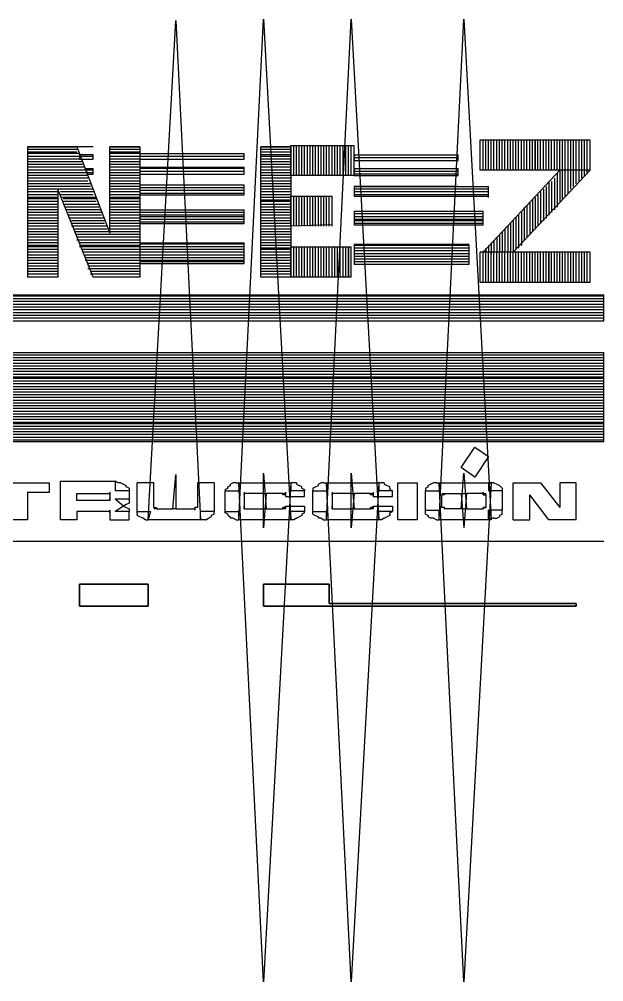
# Model space of a CAD drawing. Header units: metres. Extents: x 2.9 to 42.8, y 1.7 to 28.7.
# Drawn here: x 39.356 to 40.107, y 11.852 to 13.09 of the extents above; entities that cross this region are included whole.
import ezdxf

# ---------------------------------------------------------------- set-up
doc = ezdxf.new("R2010")
doc.units = ezdxf.units.M
doc.layers.add('NEGRO', color=7, linetype='Continuous')

msp = doc.modelspace()

# ---------------------------------------------------------------- linework, layer by layer
at = {"layer": 'NEGRO', "lineweight": -3}
for points in [[(39.557, 13.0881), (39.5887, 12.446), (39.5217, 12.446)], [(39.6699, 13.0898), (39.7051, 12.446), (39.6381, 12.446)], [(39.7828, 13.0898), (39.818, 12.446), (39.751, 12.446)], [(39.9274, 13.0898), (39.9627, 12.446), (39.8956, 12.446)], [(39.6699, 12.506), (39.6734, 12.4601), (39.6699, 12.4601)], [(39.7828, 12.506), (39.7863, 12.4601), (39.7828, 12.4601)], [(39.9274, 12.506), (39.9309, 12.4601), (39.9239, 12.4601)], [(39.557, 12.5042), (39.557, 12.4601), (39.5534, 12.4601)], [(39.6699, 11.8516), (39.6381, 12.4936), (39.7051, 12.4936)], [(39.7828, 11.8516), (39.751, 12.4936), (39.818, 12.4936)], [(39.9274, 11.8516), (39.8956, 12.4936), (39.9627, 12.4936)], [(39.4723, 12.4813), (39.4723, 12.4778), (39.4723, 12.4813), (39.4723, 12.4778)], [(39.4723, 12.4742), (39.4723, 12.4707), (39.4723, 12.4742), (39.4723, 12.4707)], [(39.6699, 12.4354), (39.6699, 12.4795), (39.6734, 12.4795)], [(39.7828, 12.4354), (39.7828, 12.4795), (39.7863, 12.4795)], [(39.4723, 12.4583), (39.4723, 12.4548), (39.4723, 12.4583), (39.4723, 12.4548)], [(39.6452, 12.4601), (39.6452, 12.4636), (39.6452, 12.4601), (39.6452, 12.4619)], [(39.7581, 12.4601), (39.7581, 12.4636), (39.7581, 12.4601), (39.7581, 12.4619)]]:
    msp.add_lwpolyline(points, close=True, dxfattribs=at)
for points in [[(39.7051, 12.8887), (39.7051, 12.9275)], [(39.7051, 12.9275), (39.7863, 12.9275)], [(39.7087, 12.8887), (39.7087, 12.9275)], [(39.7122, 12.8887), (39.7122, 12.9275)], [(39.7157, 12.8887), (39.7157, 12.9275)], [(39.7193, 12.8887), (39.7193, 12.9275)], [(39.7228, 12.8887), (39.7228, 12.9275)], [(39.7263, 12.8887), (39.7263, 12.9275)], [(39.7298, 12.8887), (39.7298, 12.9275)], [(39.7334, 12.8887), (39.7334, 12.9275)], [(39.7369, 12.8887), (39.7369, 12.9275)], [(39.7404, 12.8887), (39.7404, 12.9275)], [(39.7439, 12.8887), (39.7439, 12.9275)], [(39.7475, 12.8887), (39.7475, 12.9275)], [(39.751, 12.8887), (39.751, 12.9275)], [(39.7545, 12.8887), (39.7545, 12.9275)], [(39.7581, 12.8887), (39.7581, 12.9275)], [(39.7616, 12.8887), (39.7616, 12.9275)], [(39.7651, 12.8887), (39.7651, 12.9275)], [(39.7686, 12.8887), (39.7686, 12.9275)], [(39.7722, 12.8887), (39.7722, 12.9275)], [(39.7757, 12.8887), (39.7757, 12.9275)], [(39.7792, 12.8887), (39.7792, 12.9275)], [(39.7828, 12.8887), (39.7828, 12.9275)], [(39.7863, 12.8887), (39.7863, 12.9275)], [(39.9486, 12.8958), (39.9486, 12.9346)], [(39.9486, 12.9346), (40.0897, 12.9346)], [(39.9521, 12.8958), (39.9521, 12.9346)], [(39.9556, 12.8958), (39.9556, 12.9346)], [(39.9591, 12.8958), (39.9591, 12.9346)], [(39.9627, 12.8958), (39.9627, 12.9346)], [(39.9662, 12.8958), (39.9662, 12.9346)], [(39.9697, 12.8958), (39.9697, 12.9346)], [(39.9732, 12.8958), (39.9732, 12.9346)], [(39.9768, 12.8958), (39.9768, 12.9346)], [(39.9803, 12.8958), (39.9803, 12.9346)], [(39.9838, 12.8958), (39.9838, 12.9346)], [(39.9874, 12.8958), (39.9874, 12.9346)], [(39.9909, 12.8958), (39.9909, 12.9346)], [(39.9944, 12.8958), (39.9944, 12.9346)], [(39.9979, 12.8958), (39.9979, 12.9346)], [(40.0015, 12.8958), (40.0015, 12.9346)], [(40.005, 12.8958), (40.005, 12.9346)], [(40.0085, 12.8958), (40.0085, 12.9346)], [(40.0121, 12.8958), (40.0121, 12.9346)], [(40.0156, 12.8958), (40.0156, 12.9346)], [(40.0191, 12.8958), (40.0191, 12.9346), (40.0191, 12.8958)], [(40.0226, 12.8958), (40.0226, 12.9346)], [(40.0262, 12.8958), (40.0262, 12.9346)], [(40.0297, 12.8958), (40.0297, 12.9346)], [(40.0332, 12.8958), (40.0332, 12.9346)], [(40.0368, 12.8958), (40.0368, 12.9346)], [(40.0403, 12.8958), (40.0403, 12.9346)], [(40.0438, 12.8958), (40.0438, 12.9346)], [(40.0473, 12.8958), (40.0473, 12.9346)], [(40.0509, 12.8958), (40.0509, 12.9346)], [(40.0544, 12.8587), (40.0544, 12.9346)], [(40.0579, 12.8623), (40.0579, 12.9346)], [(40.0614, 12.8658), (40.0614, 12.9346)], [(40.065, 12.8711), (40.065, 12.9346)], [(40.0685, 12.8746), (40.0685, 12.9346)], [(40.072, 12.8782), (40.072, 12.9346)], [(40.0756, 12.8817), (40.0756, 12.9346)], [(40.0791, 12.8852), (40.0791, 12.9346)], [(40.0826, 12.8887), (40.0826, 12.9346)], [(40.0861, 12.8923), (40.0861, 12.9346)], [(40.0897, 12.8958), (40.0897, 12.9346)], [(39.4511, 12.9258), (39.3665, 12.9258), (39.43, 12.9258), (39.3665, 12.9258), (39.3665, 12.7582)], [(39.43, 12.9223), (39.3665, 12.9223)], [(39.43, 12.9187), (39.3665, 12.9187)], [(39.4335, 12.917), (39.3665, 12.917)], [(39.43, 12.9258), (39.4723, 12.8147)], [(39.4511, 12.9099), (39.4511, 12.9152), (39.4335, 12.9152)], [(39.4335, 12.9152), (39.4335, 12.9099)], [(39.5111, 12.9258), (39.5111, 12.7582), (39.4511, 12.7582)], [(39.4723, 12.8147), (39.4723, 12.9258)], [(39.4723, 12.9258), (39.5111, 12.9258), (39.4723, 12.9258)], [(39.5111, 12.9223), (39.4723, 12.9223)], [(39.5111, 12.9187), (39.4723, 12.9187)], [(39.5111, 12.917), (39.4723, 12.917)], [(39.5111, 12.917), (39.5111, 12.9099)], [(39.5111, 12.917), (39.6452, 12.917)], [(39.6452, 12.9099), (39.6452, 12.917)], [(39.6663, 12.9258), (39.7051, 12.9258), (39.6663, 12.9258)], [(39.6663, 12.7582), (39.6663, 12.9258)], [(39.7051, 12.9223), (39.6663, 12.9223)], [(39.7051, 12.9187), (39.6663, 12.9187)], [(39.7051, 12.9152), (39.6663, 12.9152)], [(39.7051, 12.9258), (39.7051, 12.7582)], [(39.7051, 12.9152), (39.7051, 12.9099)], [(39.7863, 12.9152), (39.9203, 12.9152)], [(39.7863, 12.9152), (39.7863, 12.9081)], [(39.9203, 12.9081), (39.9203, 12.9152)], [(39.4335, 12.9134), (39.3665, 12.9134)], [(39.4335, 12.9099), (39.3665, 12.9099)], [(39.437, 12.9064), (39.3665, 12.9064)], [(39.437, 12.9028), (39.3665, 12.9028)], [(39.4511, 12.9134), (39.4335, 12.9134)], [(39.4335, 12.9099), (39.4511, 12.9099)], [(39.5111, 12.9134), (39.4723, 12.9134)], [(39.5111, 12.9099), (39.4723, 12.9099)], [(39.5111, 12.9064), (39.4723, 12.9064)], [(39.5111, 12.9028), (39.4723, 12.9028)], [(39.6452, 12.9134), (39.5111, 12.9134)], [(39.5111, 12.9099), (39.6452, 12.9099)], [(39.7051, 12.9134), (39.6663, 12.9134)], [(39.7051, 12.9099), (39.6663, 12.9099)], [(39.7051, 12.9064), (39.6663, 12.9064)], [(39.7051, 12.9028), (39.6663, 12.9028)], [(39.9203, 12.9117), (39.7863, 12.9117)], [(39.7863, 12.9081), (39.9203, 12.9081)], [(39.4406, 12.8993), (39.3665, 12.8993)], [(39.4406, 12.8958), (39.3665, 12.8958)], [(39.4406, 12.8923), (39.3665, 12.8923)], [(39.4406, 12.8976), (39.4511, 12.8976)], [(39.4406, 12.8976), (39.4441, 12.8905)], [(39.4511, 12.8958), (39.4406, 12.8958)], [(39.4511, 12.8923), (39.4406, 12.8923)], [(39.4441, 12.8905), (39.4511, 12.8905), (39.4511, 12.8976)], [(39.5111, 12.8993), (39.4723, 12.8993)], [(39.5111, 12.8958), (39.4723, 12.8958)], [(39.5111, 12.8923), (39.4723, 12.8923)], [(39.5111, 12.8993), (39.5111, 12.8905)], [(39.5111, 12.8993), (39.6452, 12.8993)], [(39.6452, 12.8976), (39.5111, 12.8976)], [(39.6452, 12.894), (39.5111, 12.894)], [(39.5111, 12.8905), (39.6452, 12.8905)], [(39.6452, 12.8905), (39.6452, 12.8993)], [(39.7051, 12.8993), (39.6663, 12.8993)], [(39.7051, 12.8958), (39.6663, 12.8958)], [(39.7051, 12.8923), (39.6663, 12.8923)], [(39.7051, 12.8976), (39.7051, 12.8887)], [(39.7863, 12.8976), (39.9203, 12.8976)], [(39.7863, 12.8976), (39.7863, 12.8887)], [(39.9203, 12.894), (39.7863, 12.894)], [(39.9203, 12.8905), (39.7863, 12.8905)], [(39.9203, 12.8887), (39.9203, 12.8976)], [(40.0897, 12.8958), (39.9486, 12.8958)], [(40.0509, 12.8958), (39.9521, 12.79)], [(39.9909, 12.79), (40.0897, 12.8958)], [(40.0473, 12.8923), (40.0473, 12.8499)], [(40.0509, 12.8958), (40.0509, 12.8552)], [(39.4441, 12.8887), (39.3665, 12.8887)], [(39.4441, 12.8852), (39.3665, 12.8852)], [(39.4441, 12.8817), (39.3665, 12.8817)], [(39.4476, 12.8782), (39.3665, 12.8782)], [(39.5111, 12.8887), (39.4723, 12.8887)], [(39.5111, 12.8852), (39.4723, 12.8852)], [(39.5111, 12.8817), (39.4723, 12.8817)], [(39.5111, 12.8782), (39.4723, 12.8782)], [(39.7051, 12.8887), (39.6663, 12.8887)], [(39.7051, 12.8852), (39.6663, 12.8852)], [(39.7051, 12.8817), (39.6663, 12.8817)], [(39.7051, 12.8782), (39.6663, 12.8782)], [(39.7863, 12.8887), (39.7051, 12.8887)], [(39.7863, 12.8887), (39.9203, 12.8887)], [(40.0368, 12.8799), (40.0368, 12.8376)], [(40.0403, 12.8817), (40.0403, 12.8411)], [(40.0438, 12.8852), (40.0438, 12.8446)], [(40.0473, 12.8887), (40.0473, 12.8482)], [(39.4476, 12.8746), (39.3665, 12.8746)], [(39.4511, 12.8711), (39.3665, 12.8711)], [(39.4053, 12.8711), (39.4053, 12.7582), (39.3665, 12.7582)], [(39.4053, 12.8676), (39.3665, 12.8676)], [(39.4511, 12.7582), (39.4053, 12.8711)], [(39.4511, 12.8676), (39.4088, 12.8676)], [(39.5111, 12.8746), (39.4723, 12.8746)], [(39.5111, 12.8711), (39.4723, 12.8711)], [(39.5111, 12.8676), (39.4723, 12.8676)], [(39.5111, 12.8764), (39.5111, 12.864)], [(39.6452, 12.8764), (39.5111, 12.8764)], [(39.6452, 12.8729), (39.5111, 12.8729)], [(39.6452, 12.8693), (39.5111, 12.8693)], [(39.6452, 12.8658), (39.5111, 12.8658)], [(39.6452, 12.864), (39.6452, 12.8764)], [(39.7051, 12.8746), (39.6663, 12.8746)], [(39.7051, 12.8711), (39.6663, 12.8711)], [(39.7051, 12.8676), (39.6663, 12.8676)], [(39.7051, 12.8746), (39.7051, 12.8623)], [(39.9203, 12.8746), (39.7863, 12.8746)], [(39.7863, 12.8746), (39.9591, 12.8746)], [(39.7863, 12.8746), (39.7863, 12.8623)], [(39.9591, 12.8711), (39.7863, 12.8711)], [(39.9591, 12.8676), (39.7863, 12.8676)], [(39.9591, 12.8605), (39.9591, 12.8746)], [(40.0262, 12.8693), (40.0262, 12.827)], [(40.0297, 12.8711), (40.0297, 12.8305)], [(40.0332, 12.8746), (40.0332, 12.8341)], [(39.4053, 12.864), (39.3665, 12.864)], [(39.4053, 12.8605), (39.3665, 12.8605)], [(39.4053, 12.8587), (39.3665, 12.8587)], [(39.4053, 12.8552), (39.3665, 12.8552)], [(39.4511, 12.864), (39.4088, 12.864)], [(39.4547, 12.8605), (39.4088, 12.8605)], [(39.4547, 12.8587), (39.4123, 12.8587)], [(39.4547, 12.8552), (39.4123, 12.8552)], [(39.5111, 12.864), (39.4723, 12.864)], [(39.5111, 12.8605), (39.4723, 12.8605)], [(39.5111, 12.8587), (39.4723, 12.8587)], [(39.5111, 12.8552), (39.4723, 12.8552)], [(39.5111, 12.864), (39.6452, 12.864)], [(39.7051, 12.864), (39.6663, 12.864)], [(39.7051, 12.8605), (39.6663, 12.8605)], [(39.7051, 12.857), (39.6663, 12.857)], [(39.7051, 12.8552), (39.6663, 12.8552)], [(39.7051, 12.8235), (39.7051, 12.8623)], [(39.7051, 12.8235), (39.7051, 12.8623), (39.7581, 12.8623)], [(39.7087, 12.8235), (39.7087, 12.8623)], [(39.7122, 12.8235), (39.7122, 12.8623)], [(39.7157, 12.8235), (39.7157, 12.8623)], [(39.7193, 12.8235), (39.7193, 12.8623)], [(39.7228, 12.8235), (39.7228, 12.8623)], [(39.7263, 12.8235), (39.7263, 12.8623)], [(39.7298, 12.8235), (39.7298, 12.8623)], [(39.7334, 12.8235), (39.7334, 12.8623)], [(39.7369, 12.8235), (39.7369, 12.8623)], [(39.7404, 12.8235), (39.7404, 12.8623)], [(39.7439, 12.8235), (39.7439, 12.8623)], [(39.7475, 12.8235), (39.7475, 12.8623)], [(39.751, 12.8235), (39.751, 12.8623)], [(39.7545, 12.8235), (39.7545, 12.8623)], [(39.7581, 12.8235), (39.7581, 12.8623)], [(39.9591, 12.864), (39.7863, 12.864)], [(39.7863, 12.8623), (39.9591, 12.8623)], [(40.0121, 12.8535), (40.0121, 12.8129)], [(40.0156, 12.8587), (40.0156, 12.8164)], [(40.0191, 12.8605), (40.0191, 12.8199)], [(40.0226, 12.864), (40.0226, 12.8235)], [(39.4053, 12.8517), (39.3665, 12.8517)], [(39.4053, 12.8482), (39.3665, 12.8482)], [(39.4053, 12.8446), (39.3665, 12.8446)], [(39.4053, 12.8411), (39.3665, 12.8411)], [(39.4582, 12.8517), (39.4123, 12.8517)], [(39.4582, 12.8482), (39.4159, 12.8482)], [(39.4617, 12.8446), (39.4159, 12.8446)], [(39.4617, 12.8411), (39.4194, 12.8411)], [(39.5111, 12.8517), (39.4723, 12.8517)], [(39.5111, 12.8482), (39.4723, 12.8482)], [(39.5111, 12.8446), (39.4723, 12.8446)], [(39.5111, 12.8411), (39.4723, 12.8411)], [(39.5111, 12.8446), (39.5111, 12.827)], [(39.5111, 12.8446), (39.6452, 12.8446)], [(39.6452, 12.8411), (39.5111, 12.8411)], [(39.6452, 12.827), (39.6452, 12.8446)], [(39.7051, 12.8517), (39.6663, 12.8517)], [(39.7051, 12.8482), (39.6663, 12.8482)], [(39.7051, 12.8446), (39.6663, 12.8446)], [(39.7051, 12.8411), (39.6663, 12.8411)], [(39.7051, 12.8429), (39.7051, 12.827)], [(39.7863, 12.8429), (39.9521, 12.8429)], [(39.7863, 12.8429), (39.7863, 12.8252)], [(39.9521, 12.8252), (39.9521, 12.8429)], [(40.0015, 12.8429), (40.0015, 12.8023)], [(40.005, 12.8482), (40.005, 12.8058)], [(40.0085, 12.8499), (40.0085, 12.8094)], [(39.4053, 12.8376), (39.3665, 12.8376)], [(39.4053, 12.8341), (39.3665, 12.8341)], [(39.4053, 12.8305), (39.3665, 12.8305)], [(39.4617, 12.8376), (39.4194, 12.8376)], [(39.4653, 12.8341), (39.4194, 12.8341)], [(39.4653, 12.8305), (39.4229, 12.8305)], [(39.5111, 12.8376), (39.4723, 12.8376)], [(39.5111, 12.8341), (39.4723, 12.8341)], [(39.5111, 12.8305), (39.4723, 12.8305)], [(39.6452, 12.8376), (39.5111, 12.8376)], [(39.6452, 12.8358), (39.5111, 12.8358)], [(39.6452, 12.8323), (39.5111, 12.8323)], [(39.6452, 12.8288), (39.5111, 12.8288)], [(39.7051, 12.8376), (39.6663, 12.8376)], [(39.7051, 12.8341), (39.6663, 12.8341)], [(39.7051, 12.8305), (39.6663, 12.8305)], [(39.9521, 12.8393), (39.7863, 12.8393)], [(39.9521, 12.8358), (39.7863, 12.8358)], [(39.9521, 12.8323), (39.7863, 12.8323)], [(39.9521, 12.8305), (39.7863, 12.8305)], [(39.9874, 12.8288), (39.9874, 12.79)], [(39.9909, 12.8305), (39.9909, 12.79)], [(39.9944, 12.8358), (39.9944, 12.7935)], [(39.9979, 12.8376), (39.9979, 12.7953)], [(40.0015, 12.8393), (40.0015, 12.7988)], [(39.4053, 12.827), (39.3665, 12.827)], [(39.4053, 12.8235), (39.3665, 12.8235)], [(39.4053, 12.8199), (39.3665, 12.8199)], [(39.4053, 12.8164), (39.3665, 12.8164)], [(39.4653, 12.827), (39.4229, 12.827)], [(39.4688, 12.8235), (39.4229, 12.8235)], [(39.4688, 12.8199), (39.4264, 12.8199)], [(39.4723, 12.8164), (39.4264, 12.8164)], [(39.5111, 12.827), (39.4723, 12.827)], [(39.5111, 12.8235), (39.4723, 12.8235)], [(39.5111, 12.8199), (39.4723, 12.8199)], [(39.5111, 12.8164), (39.4723, 12.8164)], [(39.5111, 12.827), (39.6452, 12.827)], [(39.7051, 12.827), (39.6663, 12.827)], [(39.7051, 12.8235), (39.6663, 12.8235)], [(39.7051, 12.8199), (39.6663, 12.8199)], [(39.7051, 12.8164), (39.6663, 12.8164)], [(39.7581, 12.8252), (39.7051, 12.8235)], [(39.9521, 12.827), (39.7863, 12.827)], [(39.7863, 12.8252), (39.9521, 12.8252)], [(39.9768, 12.8164), (39.9768, 12.79)], [(39.9803, 12.8199), (39.9803, 12.79)], [(39.9838, 12.8235), (39.9838, 12.79)], [(39.4053, 12.8129), (39.3665, 12.8129)], [(39.4053, 12.8094), (39.3665, 12.8094)], [(39.4053, 12.8058), (39.3665, 12.8058)], [(39.5111, 12.8129), (39.43, 12.8129)], [(39.5111, 12.8094), (39.43, 12.8094)], [(39.5111, 12.8058), (39.43, 12.8058)], [(39.7051, 12.8129), (39.6663, 12.8129)], [(39.7051, 12.8094), (39.6663, 12.8094)], [(39.7051, 12.8058), (39.6663, 12.8058)], [(39.9662, 12.8058), (39.9662, 12.79)], [(39.9697, 12.8094), (39.9697, 12.79)], [(39.9732, 12.8129), (39.9732, 12.79)], [(39.4053, 12.8023), (39.3665, 12.8023)], [(39.4053, 12.7988), (39.3665, 12.7988)], [(39.4053, 12.797), (39.3665, 12.797)], [(39.4053, 12.7935), (39.3665, 12.7935)], [(39.5111, 12.8023), (39.4335, 12.8023)], [(39.5111, 12.7988), (39.4335, 12.7988)], [(39.5111, 12.797), (39.4335, 12.797)], [(39.5111, 12.7935), (39.437, 12.7935)], [(39.5111, 12.8023), (39.5111, 12.7758)], [(39.5111, 12.8023), (39.6452, 12.8023)], [(39.6452, 12.8005), (39.5111, 12.8005)], [(39.6452, 12.797), (39.5111, 12.797)], [(39.6452, 12.7935), (39.5111, 12.7935)], [(39.6452, 12.7758), (39.6452, 12.8023)], [(39.7051, 12.8023), (39.6663, 12.8023)], [(39.7051, 12.7988), (39.6663, 12.7988)], [(39.7051, 12.7953), (39.6663, 12.7953)], [(39.7051, 12.7935), (39.6663, 12.7935)], [(39.7051, 12.8005), (39.7051, 12.7741)], [(39.7051, 12.7582), (39.7051, 12.797)], [(39.7051, 12.7582), (39.7051, 12.797), (39.7828, 12.797)], [(39.7087, 12.7582), (39.7087, 12.797)], [(39.7122, 12.7582), (39.7122, 12.797)], [(39.7157, 12.7582), (39.7157, 12.797)], [(39.7193, 12.7582), (39.7193, 12.797)], [(39.7228, 12.7582), (39.7228, 12.797)], [(39.7263, 12.7582), (39.7263, 12.797)], [(39.7298, 12.7582), (39.7298, 12.797)], [(39.7334, 12.7582), (39.7334, 12.797)], [(39.7369, 12.7582), (39.7369, 12.797)], [(39.7404, 12.7582), (39.7404, 12.797)], [(39.7439, 12.7582), (39.7439, 12.797)], [(39.7475, 12.7582), (39.7475, 12.797)], [(39.751, 12.7582), (39.751, 12.797)], [(39.7545, 12.7582), (39.7545, 12.797)], [(39.7581, 12.7582), (39.7581, 12.797)], [(39.7616, 12.7582), (39.7616, 12.797)], [(39.7651, 12.7582), (39.7651, 12.797)], [(39.7686, 12.7582), (39.7686, 12.797)], [(39.7722, 12.7582), (39.7722, 12.797)], [(39.7757, 12.7582), (39.7757, 12.797)], [(39.7792, 12.7582), (39.7792, 12.797), (39.7792, 12.7582)], [(39.7828, 12.7582), (39.7828, 12.797)], [(39.7863, 12.8005), (39.9344, 12.8005)], [(39.7863, 12.8005), (39.7863, 12.7741)], [(39.9344, 12.7988), (39.7863, 12.7988)], [(39.9344, 12.7953), (39.7863, 12.7953)], [(39.9344, 12.7917), (39.7863, 12.7917)], [(39.9344, 12.7741), (39.9344, 12.7988)], [(39.9521, 12.7917), (39.9521, 12.79)], [(39.9556, 12.7953), (39.9556, 12.79)], [(39.9591, 12.7988), (39.9591, 12.79)], [(39.9627, 12.8023), (39.9627, 12.7882)], [(39.4053, 12.79), (39.3665, 12.79)], [(39.4053, 12.7864), (39.3665, 12.7864)], [(39.4053, 12.7829), (39.3665, 12.7829)], [(39.4053, 12.7794), (39.3665, 12.7794)], [(39.5111, 12.79), (39.437, 12.79)], [(39.5111, 12.7864), (39.4406, 12.7864)], [(39.5111, 12.7829), (39.4406, 12.7829)], [(39.5111, 12.7794), (39.4406, 12.7794)], [(39.6452, 12.79), (39.5111, 12.79)], [(39.6452, 12.7864), (39.5111, 12.7864)], [(39.6452, 12.7829), (39.5111, 12.7829)], [(39.6452, 12.7794), (39.5111, 12.7794)], [(39.7051, 12.79), (39.6663, 12.79)], [(39.7051, 12.7864), (39.6663, 12.7864)], [(39.7051, 12.7829), (39.6663, 12.7829)], [(39.7051, 12.7794), (39.6663, 12.7794)], [(39.9344, 12.7882), (39.7863, 12.7882)], [(39.9344, 12.7847), (39.7863, 12.7847)], [(39.9344, 12.7811), (39.7863, 12.7811)], [(39.9486, 12.7512), (39.9486, 12.79)], [(40.0897, 12.7512), (40.0897, 12.79), (39.9486, 12.79)], [(39.9521, 12.7512), (39.9521, 12.79)], [(39.9556, 12.7512), (39.9556, 12.79)], [(39.9591, 12.7512), (39.9591, 12.79)], [(39.9627, 12.7512), (39.9627, 12.79)], [(39.9662, 12.7512), (39.9662, 12.79)], [(39.9697, 12.7512), (39.9697, 12.79)], [(39.9732, 12.7512), (39.9732, 12.79)], [(39.9768, 12.7512), (39.9768, 12.79)], [(39.9803, 12.7512), (39.9803, 12.79)], [(39.9838, 12.7512), (39.9838, 12.79)], [(39.9874, 12.7512), (39.9874, 12.79)], [(39.9909, 12.7512), (39.9909, 12.79)], [(39.9944, 12.7512), (39.9944, 12.79)], [(39.9979, 12.7512), (39.9979, 12.79)], [(40.0015, 12.7512), (40.0015, 12.79)], [(40.005, 12.7512), (40.005, 12.79)], [(40.0085, 12.7512), (40.0085, 12.79)], [(40.0121, 12.7512), (40.0121, 12.79)], [(40.0156, 12.7512), (40.0156, 12.79)], [(40.0191, 12.7512), (40.0191, 12.79)], [(40.0226, 12.7512), (40.0226, 12.79)], [(40.0262, 12.7512), (40.0262, 12.79)], [(40.0297, 12.7512), (40.0297, 12.79)], [(40.0332, 12.7512), (40.0332, 12.79)], [(40.0368, 12.7512), (40.0368, 12.79), (40.0368, 12.7512)], [(40.0403, 12.7512), (40.0403, 12.79)], [(40.0438, 12.7512), (40.0438, 12.79)], [(40.0473, 12.7512), (40.0473, 12.79)], [(40.0509, 12.7512), (40.0509, 12.79)], [(40.0544, 12.7512), (40.0544, 12.79)], [(40.0579, 12.7512), (40.0579, 12.79)], [(40.0614, 12.7512), (40.0614, 12.79)], [(40.065, 12.7512), (40.065, 12.79)], [(40.0685, 12.7512), (40.0685, 12.79)], [(40.072, 12.7512), (40.072, 12.79)], [(40.0756, 12.7512), (40.0756, 12.79)], [(40.0791, 12.7512), (40.0791, 12.79)], [(40.0826, 12.7512), (40.0826, 12.79)], [(40.0861, 12.7512), (40.0861, 12.79)], [(39.4053, 12.7758), (39.3665, 12.7758)], [(39.4053, 12.7723), (39.3665, 12.7723)], [(39.4053, 12.7688), (39.3665, 12.7688)], [(39.5111, 12.7758), (39.4441, 12.7758)], [(39.5111, 12.7723), (39.4441, 12.7723)], [(39.5111, 12.7688), (39.4441, 12.7688)], [(39.6452, 12.7776), (39.5111, 12.7776)], [(39.5111, 12.7758), (39.6452, 12.7758)], [(39.7051, 12.7758), (39.6663, 12.7758)], [(39.7051, 12.7723), (39.6663, 12.7723)], [(39.7051, 12.7688), (39.6663, 12.7688)], [(39.9344, 12.7776), (39.7863, 12.7776)], [(39.9344, 12.7741), (39.7863, 12.7741)], [(39.4053, 12.7653), (39.3665, 12.7653)], [(39.4053, 12.7617), (39.3665, 12.7617)], [(39.4053, 12.7582), (39.3665, 12.7582)], [(39.5111, 12.7653), (39.4476, 12.7653)], [(39.5111, 12.7617), (39.4476, 12.7617)], [(39.5111, 12.7582), (39.4511, 12.7582)], [(39.7051, 12.7653), (39.6663, 12.7653)], [(39.7051, 12.7617), (39.6663, 12.7617)], [(39.7051, 12.7582), (39.6663, 12.7582)], [(39.7828, 12.7582), (39.7051, 12.7582)], [(40.0897, 12.7512), (39.9486, 12.7512)], [(38.2235, 12.7353), (40.1073, 12.7353)], [(40.1073, 12.7335), (38.2235, 12.7335)], [(40.1073, 12.73), (38.2235, 12.73)], [(40.1073, 12.7018), (40.1073, 12.7353)], [(40.1073, 12.7265), (38.2235, 12.7265)], [(40.1073, 12.7229), (38.2235, 12.7229)], [(40.1073, 12.7194), (38.2235, 12.7194)], [(40.1073, 12.7159), (38.2235, 12.7159)], [(40.1073, 12.7123), (38.2235, 12.7123)], [(40.1073, 12.7088), (38.2235, 12.7088)], [(40.1073, 12.7053), (38.2235, 12.7053)], [(38.2235, 12.7018), (40.1073, 12.7018)], [(38.2235, 12.6612), (40.1073, 12.6612)], [(40.1073, 12.6577), (38.2235, 12.6577)], [(40.1073, 12.5465), (40.1073, 12.6612)], [(40.1073, 12.6541), (38.2235, 12.6541)], [(40.1073, 12.6506), (38.2235, 12.6506)], [(40.1073, 12.6471), (38.2235, 12.6471)], [(40.1073, 12.6436), (38.2235, 12.6436)], [(40.1073, 12.64), (38.2235, 12.64)], [(40.1073, 12.6365), (38.2235, 12.6365)], [(40.1073, 12.633), (38.2235, 12.633)], [(40.1073, 12.6294), (38.2235, 12.6294)], [(40.1073, 12.6277), (38.2235, 12.6277)], [(40.1073, 12.6242), (38.2235, 12.6242)], [(40.1073, 12.6206), (38.2235, 12.6206)], [(40.1073, 12.6171), (38.2235, 12.6171)], [(40.1073, 12.6136), (38.2235, 12.6136)], [(40.1073, 12.61), (38.2235, 12.61)], [(40.1073, 12.6065), (38.2235, 12.6065)], [(40.1073, 12.603), (38.2235, 12.603)], [(40.1073, 12.5995), (38.2235, 12.5995)], [(40.1073, 12.5959), (38.2235, 12.5959)], [(40.1073, 12.5924), (38.2235, 12.5924)], [(40.1073, 12.5889), (38.2235, 12.5889)], [(40.1073, 12.5853), (38.2235, 12.5853)], [(40.1073, 12.5818), (38.2235, 12.5818)], [(40.1073, 12.5783), (38.2235, 12.5783)], [(40.1073, 12.5748), (38.2235, 12.5748)], [(40.1073, 12.5712), (38.2235, 12.5712)], [(40.1073, 12.5695), (38.2235, 12.5695)], [(40.1073, 12.5659), (38.2235, 12.5659)], [(40.1073, 12.5624), (38.2235, 12.5624)], [(40.1073, 12.5589), (38.2235, 12.5589)], [(40.1073, 12.5554), (38.2235, 12.5554)], [(40.1073, 12.5518), (38.2235, 12.5518)], [(40.1073, 12.5483), (38.2235, 12.5483)], [(38.2235, 12.5465), (40.1073, 12.5465)], [(39.9239, 12.513), (39.9415, 12.5395), (39.9591, 12.5271)], [(39.9591, 12.5271), (39.9415, 12.5007), (39.9239, 12.513)], [(39.3136, 12.4813), (39.3136, 12.4936), (39.3947, 12.4936)], [(39.3665, 12.4813), (39.3947, 12.4813), (39.3947, 12.4936)], [(39.4088, 12.4954), (39.4794, 12.4954)], [(39.4088, 12.446), (39.4088, 12.4954)], [(39.4829, 12.4936), (39.4794, 12.4954)], [(39.4794, 12.4954), (39.4794, 12.483)], [(39.4864, 12.4936), (39.4829, 12.4936)], [(39.4864, 12.4936), (39.4899, 12.4919), (39.4935, 12.4901)], [(39.5287, 12.4619), (39.5287, 12.4936), (39.5076, 12.4936)], [(39.5076, 12.4566), (39.5076, 12.4936)], [(39.6064, 12.4936), (39.5852, 12.4936), (39.5852, 12.4619)], [(39.6064, 12.4936), (39.6064, 12.4566)], [(39.6311, 12.4936), (39.6275, 12.4919)], [(39.6346, 12.4936), (39.6311, 12.4936)], [(39.6346, 12.4936), (39.6381, 12.4936), (39.6381, 12.483)], [(39.7087, 12.4936), (39.7051, 12.4936)], [(39.7051, 12.4936), (39.7051, 12.483)], [(39.7122, 12.4936), (39.7087, 12.4936)], [(39.7122, 12.4936), (39.7122, 12.4919), (39.7157, 12.4901)], [(39.7439, 12.4936), (39.7404, 12.4919)], [(39.7475, 12.4936), (39.7439, 12.4936)], [(39.7475, 12.4936), (39.751, 12.4936), (39.751, 12.483)], [(39.8216, 12.4936), (39.818, 12.4936)], [(39.818, 12.4936), (39.818, 12.483)], [(39.8251, 12.4936), (39.8216, 12.4936)], [(39.8251, 12.4936), (39.8251, 12.4919), (39.8286, 12.4901)], [(39.8427, 12.4936), (39.8674, 12.4936)], [(39.8427, 12.446), (39.8427, 12.4936)], [(39.8674, 12.4936), (39.8674, 12.446)], [(39.8886, 12.4936), (39.8851, 12.4919)], [(39.8921, 12.4936), (39.8886, 12.4936)], [(39.8921, 12.4936), (39.8956, 12.4936), (39.8956, 12.483)], [(39.9662, 12.4936), (39.9627, 12.4936), (39.9591, 12.4936)], [(39.9591, 12.4936), (39.9591, 12.483)], [(39.9662, 12.4936), (39.9697, 12.4919), (39.9732, 12.4901)], [(39.9909, 12.4936), (40.0262, 12.4936), (40.0509, 12.4619)], [(39.9909, 12.446), (39.9909, 12.4936)], [(40.072, 12.446), (40.072, 12.4936), (40.0509, 12.4936), (40.0509, 12.4619)], [(39.3665, 12.4813), (39.3665, 12.446)], [(39.497, 12.4866), (39.497, 12.4848), (39.497, 12.483), (39.4794, 12.483)], [(39.4935, 12.4883), (39.4935, 12.4901)], [(39.497, 12.4866), (39.4935, 12.4883)], [(39.497, 12.483), (39.497, 12.4725)], [(39.6205, 12.4848), (39.624, 12.4866)], [(39.6205, 12.4848), (39.6205, 12.483)], [(39.6205, 12.483), (39.6381, 12.483)], [(39.6205, 12.4566), (39.6205, 12.483)], [(39.624, 12.4866), (39.624, 12.4883), (39.6275, 12.4901)], [(39.6275, 12.4901), (39.6275, 12.4919)], [(39.6452, 12.4813), (39.6452, 12.4778), (39.6452, 12.4795)], [(39.6981, 12.4778), (39.6981, 12.476), (39.7228, 12.476), (39.7228, 12.483)], [(39.6981, 12.4813), (39.6981, 12.4778), (39.6981, 12.4813), (39.6981, 12.4778)], [(39.7193, 12.4866), (39.7228, 12.4848), (39.7228, 12.483), (39.7051, 12.483)], [(39.7193, 12.4883), (39.7157, 12.4901)], [(39.7193, 12.4866), (39.7193, 12.4883)], [(39.7334, 12.4866), (39.7369, 12.4883), (39.7404, 12.4901)], [(39.7334, 12.4866), (39.7334, 12.4848)], [(39.7334, 12.4848), (39.7334, 12.483)], [(39.7334, 12.483), (39.751, 12.483)], [(39.7334, 12.4566), (39.7334, 12.483)], [(39.7404, 12.4901), (39.7404, 12.4919)], [(39.7581, 12.4813), (39.7581, 12.4778), (39.7581, 12.4795)], [(39.811, 12.4778), (39.811, 12.476), (39.8357, 12.476), (39.8357, 12.483)], [(39.811, 12.4813), (39.811, 12.4778)], [(39.8321, 12.4866), (39.8321, 12.4848), (39.8357, 12.483), (39.818, 12.483)], [(39.8321, 12.4883), (39.8286, 12.4901)], [(39.8321, 12.4866), (39.8321, 12.4883)], [(39.878, 12.4866), (39.8815, 12.4883), (39.8815, 12.4901)], [(39.878, 12.4866), (39.878, 12.4848)], [(39.878, 12.4848), (39.878, 12.483)], [(39.878, 12.4583), (39.878, 12.483)], [(39.878, 12.483), (39.8956, 12.483)], [(39.8851, 12.4919), (39.8815, 12.4901)], [(39.9521, 12.4813), (39.9521, 12.4778), (39.9521, 12.4813)], [(39.9768, 12.4866), (39.9768, 12.4848), (39.9768, 12.483), (39.9591, 12.483)], [(39.9768, 12.4866), (39.9732, 12.4901)], [(39.9768, 12.483), (39.9768, 12.4583)], [(39.43, 12.4795), (39.4723, 12.4795)], [(39.43, 12.4707), (39.43, 12.4795)], [(39.4723, 12.4707), (39.43, 12.4707)], [(39.4723, 12.4778), (39.4723, 12.4795), (39.4723, 12.476)], [(39.4723, 12.4778), (39.4723, 12.4725)], [(39.4723, 12.4742), (39.4723, 12.4707), (39.4723, 12.4725), (39.4723, 12.4707)], [(39.497, 12.4725), (39.4794, 12.4725)], [(39.497, 12.4672), (39.4935, 12.4654), (39.4899, 12.4636), (39.4794, 12.4725)], [(39.497, 12.4725), (39.497, 12.4707), (39.497, 12.4672)], [(39.6699, 12.4795), (39.6452, 12.4795)], [(39.6452, 12.4778), (39.6452, 12.4619)], [(39.6946, 12.4795), (39.6734, 12.4795)], [(39.6946, 12.4778), (39.6946, 12.4795), (39.6981, 12.4795)], [(39.6981, 12.4778), (39.6946, 12.4778)], [(39.7828, 12.4795), (39.7581, 12.4795)], [(39.7581, 12.4778), (39.7581, 12.4619)], [(39.8074, 12.4795), (39.7863, 12.4795)], [(39.8074, 12.4778), (39.8074, 12.4795), (39.811, 12.4795)], [(39.811, 12.4778), (39.8074, 12.4778)], [(39.9027, 12.4795), (39.9027, 12.4778), (39.8992, 12.4778)], [(39.8992, 12.4795), (39.9027, 12.4795), (39.9239, 12.4795), (39.9274, 12.4354)], [(39.9027, 12.4619), (39.8992, 12.4619), (39.8992, 12.4778)], [(39.9239, 12.4795), (39.9309, 12.4795), (39.9274, 12.4354)], [(39.9521, 12.4795), (39.9309, 12.4795)], [(39.9521, 12.4795), (39.9521, 12.4778)], [(39.9521, 12.4795), (39.9556, 12.4795)], [(39.9521, 12.4778), (39.9556, 12.4778), (39.9556, 12.4619), (39.9521, 12.4619), (39.9556, 12.4619)], [(39.9556, 12.4778), (39.9556, 12.4795)], [(39.9909, 12.446), (40.0121, 12.446), (40.0121, 12.4778)], [(40.0368, 12.446), (40.0121, 12.4778)], [(39.4723, 12.4566), (39.43, 12.4566)], [(39.43, 12.4566), (39.43, 12.446)], [(39.4723, 12.4548), (39.4723, 12.4566), (39.4723, 12.4531)], [(39.4723, 12.4548), (39.4723, 12.446), (39.497, 12.446), (39.497, 12.4566)], [(39.4899, 12.4636), (39.4794, 12.4566)], [(39.497, 12.4601), (39.497, 12.4583), (39.497, 12.4566), (39.4794, 12.4566)], [(39.4899, 12.4636), (39.4935, 12.4619), (39.497, 12.4601)], [(39.5076, 12.4531), (39.5076, 12.4548), (39.5076, 12.4566), (39.5252, 12.4566)], [(39.5217, 12.446), (39.5252, 12.4566)], [(39.5323, 12.4619), (39.5323, 12.4601), (39.5287, 12.4601)], [(39.5287, 12.4619), (39.5323, 12.4619)], [(39.5323, 12.4601), (39.5534, 12.4601)], [(39.557, 12.4601), (39.5817, 12.4601)], [(39.5852, 12.4619), (39.5817, 12.4619), (39.5817, 12.4583)], [(39.5817, 12.4601), (39.5817, 12.4619)], [(39.6064, 12.4566), (39.5887, 12.4566)], [(39.5958, 12.446), (39.5923, 12.446), (39.5887, 12.446), (39.5887, 12.4566)], [(39.6064, 12.4548), (39.6064, 12.4566)], [(39.624, 12.4531), (39.6205, 12.4548), (39.6205, 12.4566), (39.6381, 12.4566)], [(39.6381, 12.446), (39.6381, 12.4566)], [(39.6452, 12.4601), (39.6699, 12.4601)], [(39.6734, 12.4601), (39.6946, 12.4601)], [(39.6981, 12.4601), (39.6981, 12.4619), (39.6946, 12.4619)], [(39.6981, 12.4601), (39.6946, 12.4601), (39.6946, 12.4619)], [(39.6981, 12.4636), (39.6981, 12.4601), (39.6981, 12.4636)], [(39.6981, 12.4619), (39.6981, 12.4636)], [(39.6981, 12.4636), (39.7228, 12.4636)], [(39.7228, 12.4548), (39.7228, 12.4566), (39.7051, 12.4566)], [(39.7122, 12.4478), (39.7087, 12.446), (39.7051, 12.446), (39.7051, 12.4566)], [(39.7228, 12.4636), (39.7228, 12.4566)], [(39.7334, 12.4531), (39.7334, 12.4548), (39.7334, 12.4566), (39.751, 12.4566)], [(39.751, 12.446), (39.751, 12.4566)], [(39.7581, 12.4601), (39.7828, 12.4601)], [(39.7863, 12.4601), (39.8074, 12.4601)], [(39.811, 12.4601), (39.811, 12.4619), (39.8074, 12.4619)], [(39.811, 12.4601), (39.8074, 12.4601), (39.8074, 12.4619)], [(39.811, 12.4636), (39.811, 12.4601), (39.811, 12.4636)], [(39.811, 12.4619), (39.811, 12.4636)], [(39.811, 12.4636), (39.8357, 12.4636)], [(39.8321, 12.4548), (39.8357, 12.4566), (39.818, 12.4566)], [(39.8251, 12.4478), (39.8216, 12.446), (39.818, 12.446), (39.818, 12.4566)], [(39.8357, 12.4636), (39.8357, 12.4566)], [(39.878, 12.4531), (39.878, 12.4548), (39.878, 12.4583), (39.8956, 12.4583)], [(39.8956, 12.446), (39.8956, 12.4583)], [(39.9239, 12.4601), (39.9027, 12.4601), (39.9027, 12.4619), (39.9027, 12.4601)], [(39.9309, 12.4601), (39.9521, 12.4601)], [(39.9521, 12.4619), (39.9521, 12.4601), (39.9521, 12.4619)], [(39.9768, 12.4583), (39.9591, 12.4583)], [(39.9662, 12.4478), (39.9627, 12.4478), (39.9591, 12.446), (39.9591, 12.4583)], [(39.9768, 12.4548), (39.9768, 12.4583)], [(39.3665, 12.446), (39.3418, 12.446)], [(39.43, 12.446), (39.4088, 12.446)], [(39.5076, 12.4531), (39.5076, 12.4513)], [(39.5182, 12.446), (39.5146, 12.4478), (39.5111, 12.4495), (39.5076, 12.4513)], [(39.5182, 12.446), (39.5217, 12.446)], [(39.5958, 12.446), (39.5993, 12.4478)], [(39.5993, 12.4478), (39.6028, 12.4495)], [(39.6064, 12.4531), (39.6028, 12.4513), (39.6028, 12.4495)], [(39.6064, 12.4531), (39.6064, 12.4548)], [(39.624, 12.4531), (39.624, 12.4513)], [(39.624, 12.4513), (39.6275, 12.4495)], [(39.6311, 12.4478), (39.6275, 12.4478), (39.6275, 12.4495)], [(39.6311, 12.4478), (39.6346, 12.446)], [(39.6346, 12.446), (39.6381, 12.446)], [(39.7122, 12.4478), (39.7157, 12.4495)], [(39.7193, 12.4531), (39.7193, 12.4513), (39.7157, 12.4495)], [(39.7228, 12.4548), (39.7193, 12.4531)], [(39.7334, 12.4531), (39.7369, 12.4513)], [(39.7369, 12.4513), (39.7404, 12.4495)], [(39.7439, 12.4478), (39.7404, 12.4478), (39.7404, 12.4495)], [(39.7439, 12.4478), (39.7475, 12.446)], [(39.7475, 12.446), (39.751, 12.446)], [(39.8251, 12.4478), (39.8286, 12.4495)], [(39.8321, 12.4531), (39.8321, 12.4513), (39.8286, 12.4495)], [(39.8321, 12.4531), (39.8321, 12.4548)], [(39.8674, 12.446), (39.8427, 12.446)], [(39.878, 12.4531), (39.8815, 12.4513)], [(39.8815, 12.4513), (39.8815, 12.4495)], [(39.8886, 12.4478), (39.8851, 12.4478), (39.8815, 12.4495)], [(39.8921, 12.446), (39.8886, 12.4478)], [(39.8921, 12.446), (39.8956, 12.446)], [(39.9662, 12.4478), (39.9697, 12.4478)], [(39.9697, 12.4478), (39.9732, 12.4495)], [(39.9768, 12.4531), (39.9732, 12.4513), (39.9732, 12.4495)], [(39.9768, 12.4531), (39.9768, 12.4548)], [(40.072, 12.446), (40.0368, 12.446)], [(40.1073, 12.4178), (37.8389, 12.4178)], [(39.5217, 12.3631), (39.4335, 12.3631), (39.5217, 12.3631)], [(39.4335, 12.3631), (39.4335, 12.3349), (39.4335, 12.3631)], [(39.5217, 12.3349), (39.5217, 12.3631), (39.5217, 12.3349)], [(39.7545, 12.3631), (39.6699, 12.3631), (39.7545, 12.3631)], [(39.6699, 12.3631), (39.6699, 12.3349), (39.6699, 12.3631)], [(39.7545, 12.3384), (39.7545, 12.3631), (39.7545, 12.3384)], [(39.4335, 12.3349), (39.5217, 12.3349), (39.4335, 12.3349)], [(39.6699, 12.3349), (40.072, 12.3349), (39.6699, 12.3349)], [(40.072, 12.3384), (39.7545, 12.3384), (40.072, 12.3384)], [(40.072, 12.3349), (40.072, 12.3384), (40.072, 12.3349)]]:
    msp.add_lwpolyline(points, dxfattribs=at)

doc.saveas('drawing.dxf')
